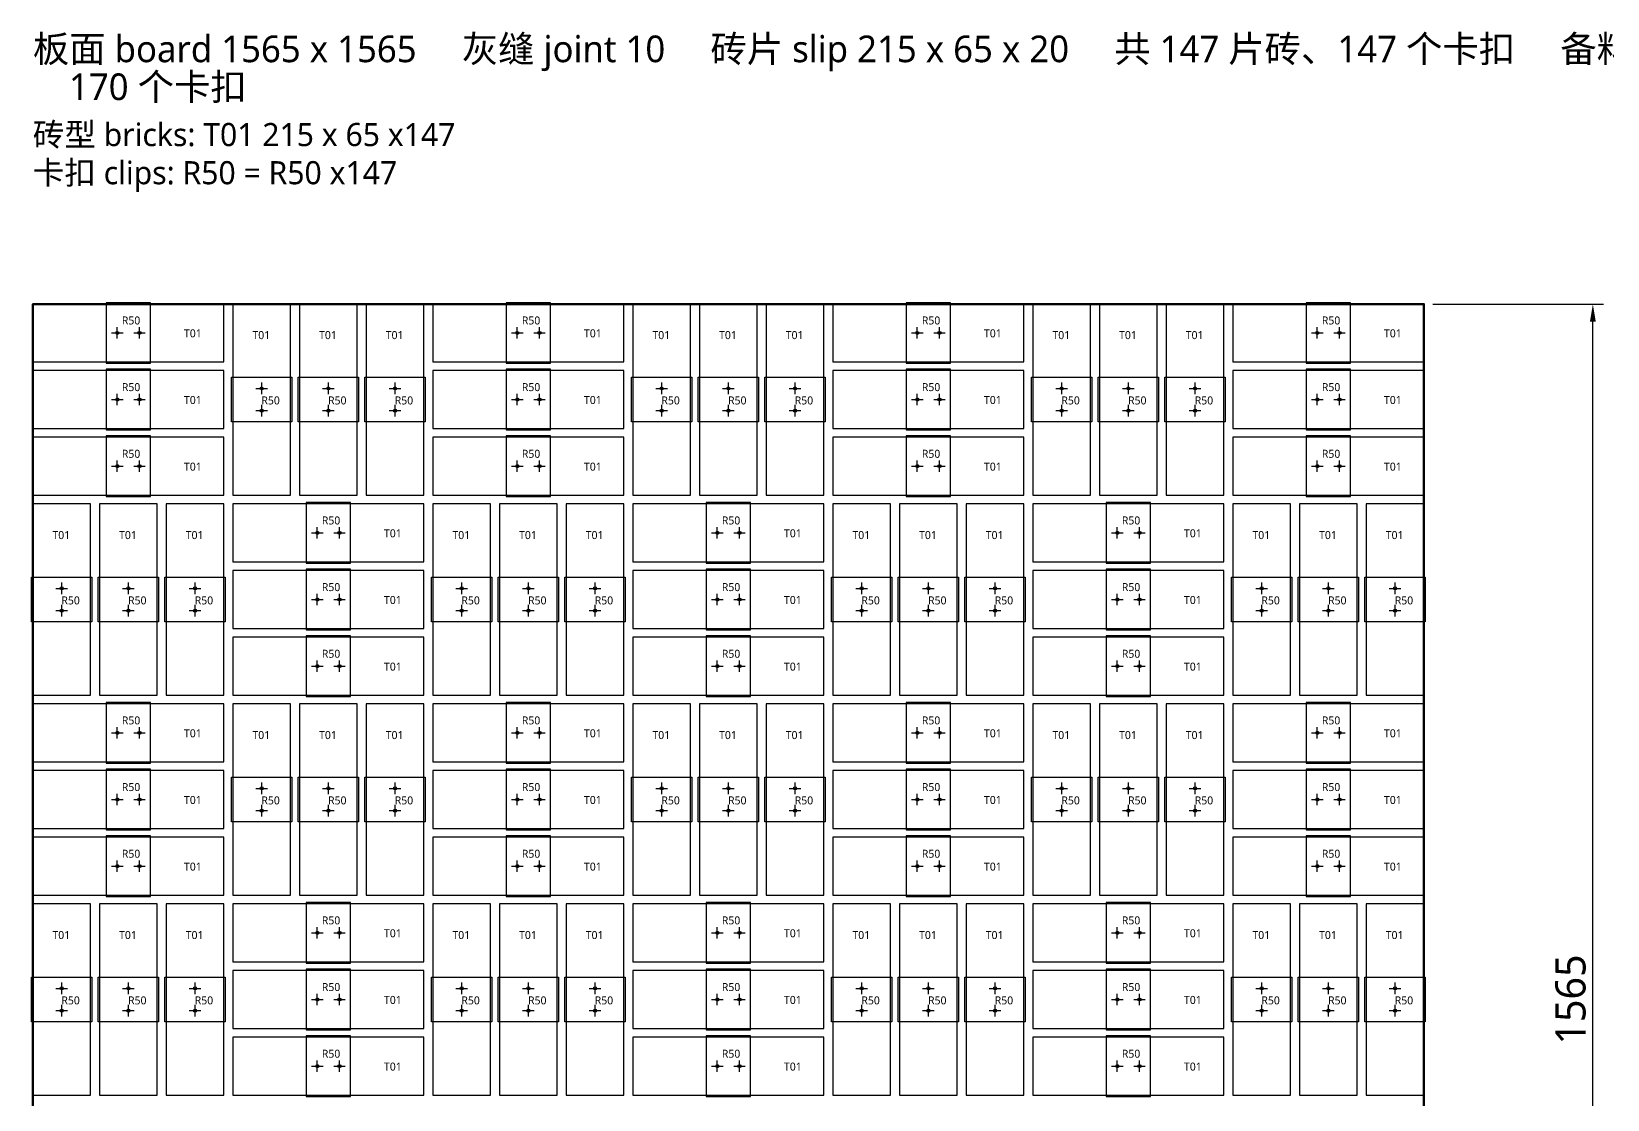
# Model space of a CAD drawing. Header units: millimetres. Extents: x -190 to 7814, y -8952 to 208.
# Drawn here: x 5144 to 6916, y -5620 to -4418 of the extents above; entities that cross this region are included whole.
import ezdxf
from ezdxf.enums import TextEntityAlignment as Align

# ---------------------------------------------------------------- set-up
doc = ezdxf.new("R2010")
doc.units = ezdxf.units.MM
for name, color, linetype in [('BOARD', 7, 'Continuous'), ('DIM', 8, 'Continuous'), ('P6_CLIP', 5, 'Continuous'), ('P6_HOLE', 1, 'Continuous'), ('P6_SLIP', 7, 'Continuous'), ('P6_TXT_B', 7, 'Continuous'), ('P6_TXT_C', 5, 'Continuous'), ('TITLE', 7, 'Continuous')]:
    doc.layers.add(name, color=color, linetype=linetype)
doc.styles.add('CN', font='msyh.ttc')
doc.dimstyles.new('MM', dxfattribs={"dimtxt": 34, "dimasz": 20, "dimexe": 12, "dimexo": 10, "dimgap": 8, "dimtad": 1, "dimdec": 1, "dimdsep": 46, "dimtxsty": 'CN', "dimcen": 2.5, "dimazin": 3, "dimtfac": 1, "dimtmove": 0, "dimatfit": 3})

msp = doc.modelspace()

# ---------------------------------------------------------------- linework, layer by layer
at = {"layer": 'BOARD', "lineweight": 50}
msp.add_lwpolyline([(5145, -6289.5), (6710, -6289.5), (6710, -4724.5), (5145, -4724.5)], close=True, dxfattribs=at)
at = {"layer": 'P6_CLIP'}
for points in [[(5227.5, -4791), (5277.5, -4791), (5277.5, -4723), (5227.5, -4723)], [(5677.5, -4791), (5727.5, -4791), (5727.5, -4723), (5677.5, -4723)], [(6127.5, -4791), (6177.5, -4791), (6177.5, -4723), (6127.5, -4723)], [(6577.5, -4791), (6627.5, -4791), (6627.5, -4723), (6577.5, -4723)], [(5227.5, -4866), (5277.5, -4866), (5277.5, -4798), (5227.5, -4798)], [(5677.5, -4866), (5727.5, -4866), (5727.5, -4798), (5677.5, -4798)], [(6127.5, -4866), (6177.5, -4866), (6177.5, -4798), (6127.5, -4798)], [(6577.5, -4866), (6627.5, -4866), (6627.5, -4798), (6577.5, -4798)], [(5368.5, -4857), (5368.5, -4807), (5436.5, -4807), (5436.5, -4857)], [(5443.5, -4857), (5443.5, -4807), (5511.5, -4807), (5511.5, -4857)], [(5518.5, -4857), (5518.5, -4807), (5586.5, -4807), (5586.5, -4857)], [(5818.5, -4857), (5818.5, -4807), (5886.5, -4807), (5886.5, -4857)], [(5893.5, -4857), (5893.5, -4807), (5961.5, -4807), (5961.5, -4857)], [(5968.5, -4857), (5968.5, -4807), (6036.5, -4807), (6036.5, -4857)], [(6268.5, -4857), (6268.5, -4807), (6336.5, -4807), (6336.5, -4857)], [(6343.5, -4857), (6343.5, -4807), (6411.5, -4807), (6411.5, -4857)], [(6418.5, -4857), (6418.5, -4807), (6486.5, -4807), (6486.5, -4857)], [(5227.5, -4941), (5277.5, -4941), (5277.5, -4873), (5227.5, -4873)], [(5677.5, -4941), (5727.5, -4941), (5727.5, -4873), (5677.5, -4873)], [(6127.5, -4941), (6177.5, -4941), (6177.5, -4873), (6127.5, -4873)], [(6577.5, -4941), (6627.5, -4941), (6627.5, -4873), (6577.5, -4873)], [(5452.5, -5016), (5502.5, -5016), (5502.5, -4948), (5452.5, -4948)], [(5902.5, -5016), (5952.5, -5016), (5952.5, -4948), (5902.5, -4948)], [(6352.5, -5016), (6402.5, -5016), (6402.5, -4948), (6352.5, -4948)], [(5143.5, -5082), (5143.5, -5032), (5211.5, -5032), (5211.5, -5082)], [(5218.5, -5082), (5218.5, -5032), (5286.5, -5032), (5286.5, -5082)], [(5293.5, -5082), (5293.5, -5032), (5361.5, -5032), (5361.5, -5082)], [(5452.5, -5091), (5502.5, -5091), (5502.5, -5023), (5452.5, -5023)], [(5593.5, -5082), (5593.5, -5032), (5661.5, -5032), (5661.5, -5082)], [(5668.5, -5082), (5668.5, -5032), (5736.5, -5032), (5736.5, -5082)], [(5743.5, -5082), (5743.5, -5032), (5811.5, -5032), (5811.5, -5082)], [(5902.5, -5091), (5952.5, -5091), (5952.5, -5023), (5902.5, -5023)], [(6043.5, -5082), (6043.5, -5032), (6111.5, -5032), (6111.5, -5082)], [(6118.5, -5082), (6118.5, -5032), (6186.5, -5032), (6186.5, -5082)], [(6193.5, -5082), (6193.5, -5032), (6261.5, -5032), (6261.5, -5082)], [(6352.5, -5091), (6402.5, -5091), (6402.5, -5023), (6352.5, -5023)], [(6493.5, -5082), (6493.5, -5032), (6561.5, -5032), (6561.5, -5082)], [(6568.5, -5082), (6568.5, -5032), (6636.5, -5032), (6636.5, -5082)], [(6643.5, -5082), (6643.5, -5032), (6711.5, -5032), (6711.5, -5082)], [(5452.5, -5166), (5502.5, -5166), (5502.5, -5098), (5452.5, -5098)], [(5902.5, -5166), (5952.5, -5166), (5952.5, -5098), (5902.5, -5098)], [(6352.5, -5166), (6402.5, -5166), (6402.5, -5098), (6352.5, -5098)], [(5227.5, -5241), (5277.5, -5241), (5277.5, -5173), (5227.5, -5173)], [(5677.5, -5241), (5727.5, -5241), (5727.5, -5173), (5677.5, -5173)], [(6127.5, -5241), (6177.5, -5241), (6177.5, -5173), (6127.5, -5173)], [(6577.5, -5241), (6627.5, -5241), (6627.5, -5173), (6577.5, -5173)], [(5227.5, -5316), (5277.5, -5316), (5277.5, -5248), (5227.5, -5248)], [(5368.5, -5307), (5368.5, -5257), (5436.5, -5257), (5436.5, -5307)], [(5443.5, -5307), (5443.5, -5257), (5511.5, -5257), (5511.5, -5307)], [(5518.5, -5307), (5518.5, -5257), (5586.5, -5257), (5586.5, -5307)], [(5677.5, -5316), (5727.5, -5316), (5727.5, -5248), (5677.5, -5248)], [(5818.5, -5307), (5818.5, -5257), (5886.5, -5257), (5886.5, -5307)], [(5893.5, -5307), (5893.5, -5257), (5961.5, -5257), (5961.5, -5307)], [(5968.5, -5307), (5968.5, -5257), (6036.5, -5257), (6036.5, -5307)], [(6127.5, -5316), (6177.5, -5316), (6177.5, -5248), (6127.5, -5248)], [(6268.5, -5307), (6268.5, -5257), (6336.5, -5257), (6336.5, -5307)], [(6343.5, -5307), (6343.5, -5257), (6411.5, -5257), (6411.5, -5307)], [(6418.5, -5307), (6418.5, -5257), (6486.5, -5257), (6486.5, -5307)], [(6577.5, -5316), (6627.5, -5316), (6627.5, -5248), (6577.5, -5248)], [(5227.5, -5391), (5277.5, -5391), (5277.5, -5323), (5227.5, -5323)], [(5677.5, -5391), (5727.5, -5391), (5727.5, -5323), (5677.5, -5323)], [(6127.5, -5391), (6177.5, -5391), (6177.5, -5323), (6127.5, -5323)], [(6577.5, -5391), (6627.5, -5391), (6627.5, -5323), (6577.5, -5323)], [(5452.5, -5466), (5502.5, -5466), (5502.5, -5398), (5452.5, -5398)], [(5902.5, -5466), (5952.5, -5466), (5952.5, -5398), (5902.5, -5398)], [(6352.5, -5466), (6402.5, -5466), (6402.5, -5398), (6352.5, -5398)], [(5452.5, -5541), (5502.5, -5541), (5502.5, -5473), (5452.5, -5473)], [(5902.5, -5541), (5952.5, -5541), (5952.5, -5473), (5902.5, -5473)], [(6352.5, -5541), (6402.5, -5541), (6402.5, -5473), (6352.5, -5473)], [(5143.5, -5532), (5143.5, -5482), (5211.5, -5482), (5211.5, -5532)], [(5218.5, -5532), (5218.5, -5482), (5286.5, -5482), (5286.5, -5532)], [(5293.5, -5532), (5293.5, -5482), (5361.5, -5482), (5361.5, -5532)], [(5593.5, -5532), (5593.5, -5482), (5661.5, -5482), (5661.5, -5532)], [(5668.5, -5532), (5668.5, -5482), (5736.5, -5482), (5736.5, -5532)], [(5743.5, -5532), (5743.5, -5482), (5811.5, -5482), (5811.5, -5532)], [(6043.5, -5532), (6043.5, -5482), (6111.5, -5482), (6111.5, -5532)], [(6118.5, -5532), (6118.5, -5482), (6186.5, -5482), (6186.5, -5532)], [(6193.5, -5532), (6193.5, -5482), (6261.5, -5482), (6261.5, -5532)], [(6493.5, -5532), (6493.5, -5482), (6561.5, -5482), (6561.5, -5532)], [(6568.5, -5532), (6568.5, -5482), (6636.5, -5482), (6636.5, -5532)], [(6643.5, -5532), (6643.5, -5482), (6711.5, -5482), (6711.5, -5532)], [(5452.5, -5616), (5502.5, -5616), (5502.5, -5548), (5452.5, -5548)], [(5902.5, -5616), (5952.5, -5616), (5952.5, -5548), (5902.5, -5548)], [(6352.5, -5616), (6402.5, -5616), (6402.5, -5548), (6352.5, -5548)]]:
    msp.add_lwpolyline(points, close=True, dxfattribs=at)
at = {"layer": 'P6_HOLE'}
for p, q in [((5240, -4763.5), (5240, -4750.5)), ((5265, -4763.5), (5265, -4750.5)), ((5690, -4763.5), (5690, -4750.5)), ((5715, -4763.5), (5715, -4750.5)), ((6140, -4763.5), (6140, -4750.5)), ((6165, -4763.5), (6165, -4750.5)), ((6590, -4763.5), (6590, -4750.5)), ((6615, -4763.5), (6615, -4750.5)), ((5233.5, -4757), (5246.5, -4757)), ((5258.5, -4757), (5271.5, -4757)), ((5683.5, -4757), (5696.5, -4757)), ((5708.5, -4757), (5721.5, -4757)), ((6133.5, -4757), (6146.5, -4757)), ((6158.5, -4757), (6171.5, -4757)), ((6583.5, -4757), (6596.5, -4757)), ((6608.5, -4757), (6621.5, -4757)), ((5396, -4819.5), (5409, -4819.5)), ((5402.5, -4826), (5402.5, -4813)), ((5471, -4819.5), (5484, -4819.5)), ((5477.5, -4826), (5477.5, -4813)), ((5546, -4819.5), (5559, -4819.5)), ((5552.5, -4826), (5552.5, -4813)), ((5846, -4819.5), (5859, -4819.5)), ((5852.5, -4826), (5852.5, -4813)), ((5921, -4819.5), (5934, -4819.5)), ((5927.5, -4826), (5927.5, -4813)), ((5996, -4819.5), (6009, -4819.5)), ((6002.5, -4826), (6002.5, -4813)), ((6296, -4819.5), (6309, -4819.5)), ((6302.5, -4826), (6302.5, -4813)), ((6371, -4819.5), (6384, -4819.5)), ((6377.5, -4826), (6377.5, -4813)), ((6446, -4819.5), (6459, -4819.5)), ((6452.5, -4826), (6452.5, -4813)), ((5233.5, -4832), (5246.5, -4832)), ((5240, -4838.5), (5240, -4825.5)), ((5258.5, -4832), (5271.5, -4832)), ((5265, -4838.5), (5265, -4825.5)), ((5402.5, -4851), (5402.5, -4838)), ((5477.5, -4851), (5477.5, -4838)), ((5552.5, -4851), (5552.5, -4838)), ((5683.5, -4832), (5696.5, -4832)), ((5690, -4838.5), (5690, -4825.5)), ((5708.5, -4832), (5721.5, -4832)), ((5715, -4838.5), (5715, -4825.5)), ((5852.5, -4851), (5852.5, -4838)), ((5927.5, -4851), (5927.5, -4838)), ((6002.5, -4851), (6002.5, -4838)), ((6133.5, -4832), (6146.5, -4832)), ((6140, -4838.5), (6140, -4825.5)), ((6158.5, -4832), (6171.5, -4832)), ((6165, -4838.5), (6165, -4825.5)), ((6302.5, -4851), (6302.5, -4838)), ((6377.5, -4851), (6377.5, -4838)), ((6452.5, -4851), (6452.5, -4838)), ((6583.5, -4832), (6596.5, -4832)), ((6590, -4838.5), (6590, -4825.5)), ((6608.5, -4832), (6621.5, -4832)), ((6615, -4838.5), (6615, -4825.5)), ((5396, -4844.5), (5409, -4844.5)), ((5471, -4844.5), (5484, -4844.5)), ((5546, -4844.5), (5559, -4844.5)), ((5846, -4844.5), (5859, -4844.5)), ((5921, -4844.5), (5934, -4844.5)), ((5996, -4844.5), (6009, -4844.5)), ((6296, -4844.5), (6309, -4844.5)), ((6371, -4844.5), (6384, -4844.5)), ((6446, -4844.5), (6459, -4844.5)), ((5233.5, -4907), (5246.5, -4907)), ((5240, -4913.5), (5240, -4900.5)), ((5258.5, -4907), (5271.5, -4907)), ((5265, -4913.5), (5265, -4900.5)), ((5683.5, -4907), (5696.5, -4907)), ((5690, -4913.5), (5690, -4900.5)), ((5708.5, -4907), (5721.5, -4907)), ((5715, -4913.5), (5715, -4900.5)), ((6133.5, -4907), (6146.5, -4907)), ((6140, -4913.5), (6140, -4900.5)), ((6158.5, -4907), (6171.5, -4907)), ((6165, -4913.5), (6165, -4900.5)), ((6583.5, -4907), (6596.5, -4907)), ((6590, -4913.5), (6590, -4900.5)), ((6608.5, -4907), (6621.5, -4907)), ((6615, -4913.5), (6615, -4900.5)), ((5465, -4988.5), (5465, -4975.5)), ((5490, -4988.5), (5490, -4975.5)), ((5915, -4988.5), (5915, -4975.5)), ((5940, -4988.5), (5940, -4975.5)), ((6365, -4988.5), (6365, -4975.5)), ((6390, -4988.5), (6390, -4975.5)), ((5458.5, -4982), (5471.5, -4982)), ((5483.5, -4982), (5496.5, -4982)), ((5908.5, -4982), (5921.5, -4982)), ((5933.5, -4982), (5946.5, -4982)), ((6358.5, -4982), (6371.5, -4982)), ((6383.5, -4982), (6396.5, -4982)), ((5171, -5044.5), (5184, -5044.5)), ((5177.5, -5051), (5177.5, -5038)), ((5246, -5044.5), (5259, -5044.5)), ((5252.5, -5051), (5252.5, -5038)), ((5321, -5044.5), (5334, -5044.5)), ((5327.5, -5051), (5327.5, -5038)), ((5465, -5063.5), (5465, -5050.5)), ((5490, -5063.5), (5490, -5050.5)), ((5621, -5044.5), (5634, -5044.5)), ((5627.5, -5051), (5627.5, -5038)), ((5696, -5044.5), (5709, -5044.5)), ((5702.5, -5051), (5702.5, -5038)), ((5771, -5044.5), (5784, -5044.5)), ((5777.5, -5051), (5777.5, -5038)), ((5915, -5063.5), (5915, -5050.5)), ((5940, -5063.5), (5940, -5050.5)), ((6071, -5044.5), (6084, -5044.5)), ((6077.5, -5051), (6077.5, -5038)), ((6146, -5044.5), (6159, -5044.5)), ((6152.5, -5051), (6152.5, -5038)), ((6221, -5044.5), (6234, -5044.5)), ((6227.5, -5051), (6227.5, -5038)), ((6365, -5063.5), (6365, -5050.5)), ((6390, -5063.5), (6390, -5050.5)), ((6521, -5044.5), (6534, -5044.5)), ((6527.5, -5051), (6527.5, -5038)), ((6596, -5044.5), (6609, -5044.5)), ((6602.5, -5051), (6602.5, -5038)), ((6671, -5044.5), (6684, -5044.5)), ((6677.5, -5051), (6677.5, -5038)), ((5171, -5069.5), (5184, -5069.5)), ((5177.5, -5076), (5177.5, -5063)), ((5246, -5069.5), (5259, -5069.5)), ((5252.5, -5076), (5252.5, -5063)), ((5321, -5069.5), (5334, -5069.5)), ((5327.5, -5076), (5327.5, -5063)), ((5458.5, -5057), (5471.5, -5057)), ((5483.5, -5057), (5496.5, -5057)), ((5621, -5069.5), (5634, -5069.5)), ((5627.5, -5076), (5627.5, -5063)), ((5696, -5069.5), (5709, -5069.5)), ((5702.5, -5076), (5702.5, -5063)), ((5771, -5069.5), (5784, -5069.5)), ((5777.5, -5076), (5777.5, -5063)), ((5908.5, -5057), (5921.5, -5057)), ((5933.5, -5057), (5946.5, -5057)), ((6071, -5069.5), (6084, -5069.5)), ((6077.5, -5076), (6077.5, -5063)), ((6146, -5069.5), (6159, -5069.5)), ((6152.5, -5076), (6152.5, -5063)), ((6221, -5069.5), (6234, -5069.5)), ((6227.5, -5076), (6227.5, -5063)), ((6358.5, -5057), (6371.5, -5057)), ((6383.5, -5057), (6396.5, -5057)), ((6521, -5069.5), (6534, -5069.5)), ((6527.5, -5076), (6527.5, -5063)), ((6596, -5069.5), (6609, -5069.5)), ((6602.5, -5076), (6602.5, -5063)), ((6671, -5069.5), (6684, -5069.5)), ((6677.5, -5076), (6677.5, -5063)), ((5458.5, -5132), (5471.5, -5132)), ((5465, -5138.5), (5465, -5125.5)), ((5483.5, -5132), (5496.5, -5132)), ((5490, -5138.5), (5490, -5125.5)), ((5908.5, -5132), (5921.5, -5132)), ((5915, -5138.5), (5915, -5125.5)), ((5933.5, -5132), (5946.5, -5132)), ((5940, -5138.5), (5940, -5125.5)), ((6358.5, -5132), (6371.5, -5132)), ((6365, -5138.5), (6365, -5125.5)), ((6383.5, -5132), (6396.5, -5132)), ((6390, -5138.5), (6390, -5125.5)), ((5233.5, -5207), (5246.5, -5207)), ((5240, -5213.5), (5240, -5200.5)), ((5258.5, -5207), (5271.5, -5207)), ((5265, -5213.5), (5265, -5200.5)), ((5683.5, -5207), (5696.5, -5207)), ((5690, -5213.5), (5690, -5200.5)), ((5708.5, -5207), (5721.5, -5207)), ((5715, -5213.5), (5715, -5200.5)), ((6133.5, -5207), (6146.5, -5207)), ((6140, -5213.5), (6140, -5200.5)), ((6158.5, -5207), (6171.5, -5207)), ((6165, -5213.5), (6165, -5200.5)), ((6583.5, -5207), (6596.5, -5207)), ((6590, -5213.5), (6590, -5200.5)), ((6608.5, -5207), (6621.5, -5207)), ((6615, -5213.5), (6615, -5200.5)), ((5402.5, -5276), (5402.5, -5263)), ((5477.5, -5276), (5477.5, -5263)), ((5552.5, -5276), (5552.5, -5263)), ((5852.5, -5276), (5852.5, -5263)), ((5927.5, -5276), (5927.5, -5263)), ((6002.5, -5276), (6002.5, -5263)), ((6302.5, -5276), (6302.5, -5263)), ((6377.5, -5276), (6377.5, -5263)), ((6452.5, -5276), (6452.5, -5263)), ((5233.5, -5282), (5246.5, -5282)), ((5240, -5288.5), (5240, -5275.5)), ((5258.5, -5282), (5271.5, -5282)), ((5265, -5288.5), (5265, -5275.5)), ((5396, -5269.5), (5409, -5269.5)), ((5471, -5269.5), (5484, -5269.5)), ((5546, -5269.5), (5559, -5269.5)), ((5683.5, -5282), (5696.5, -5282)), ((5690, -5288.5), (5690, -5275.5)), ((5708.5, -5282), (5721.5, -5282)), ((5715, -5288.5), (5715, -5275.5)), ((5846, -5269.5), (5859, -5269.5)), ((5921, -5269.5), (5934, -5269.5)), ((5996, -5269.5), (6009, -5269.5)), ((6133.5, -5282), (6146.5, -5282)), ((6140, -5288.5), (6140, -5275.5)), ((6158.5, -5282), (6171.5, -5282)), ((6165, -5288.5), (6165, -5275.5)), ((6296, -5269.5), (6309, -5269.5)), ((6371, -5269.5), (6384, -5269.5)), ((6446, -5269.5), (6459, -5269.5)), ((6583.5, -5282), (6596.5, -5282)), ((6590, -5288.5), (6590, -5275.5)), ((6608.5, -5282), (6621.5, -5282)), ((6615, -5288.5), (6615, -5275.5)), ((5396, -5294.5), (5409, -5294.5)), ((5402.5, -5301), (5402.5, -5288)), ((5471, -5294.5), (5484, -5294.5)), ((5477.5, -5301), (5477.5, -5288)), ((5546, -5294.5), (5559, -5294.5)), ((5552.5, -5301), (5552.5, -5288)), ((5846, -5294.5), (5859, -5294.5)), ((5852.5, -5301), (5852.5, -5288)), ((5921, -5294.5), (5934, -5294.5)), ((5927.5, -5301), (5927.5, -5288)), ((5996, -5294.5), (6009, -5294.5)), ((6002.5, -5301), (6002.5, -5288)), ((6296, -5294.5), (6309, -5294.5)), ((6302.5, -5301), (6302.5, -5288)), ((6371, -5294.5), (6384, -5294.5)), ((6377.5, -5301), (6377.5, -5288)), ((6446, -5294.5), (6459, -5294.5)), ((6452.5, -5301), (6452.5, -5288)), ((5240, -5363.5), (5240, -5350.5)), ((5265, -5363.5), (5265, -5350.5)), ((5690, -5363.5), (5690, -5350.5)), ((5715, -5363.5), (5715, -5350.5)), ((6140, -5363.5), (6140, -5350.5)), ((6165, -5363.5), (6165, -5350.5)), ((6590, -5363.5), (6590, -5350.5)), ((6615, -5363.5), (6615, -5350.5)), ((5233.5, -5357), (5246.5, -5357)), ((5258.5, -5357), (5271.5, -5357)), ((5683.5, -5357), (5696.5, -5357)), ((5708.5, -5357), (5721.5, -5357)), ((6133.5, -5357), (6146.5, -5357)), ((6158.5, -5357), (6171.5, -5357)), ((6583.5, -5357), (6596.5, -5357)), ((6608.5, -5357), (6621.5, -5357)), ((5458.5, -5432), (5471.5, -5432)), ((5465, -5438.5), (5465, -5425.5)), ((5483.5, -5432), (5496.5, -5432)), ((5490, -5438.5), (5490, -5425.5)), ((5908.5, -5432), (5921.5, -5432)), ((5915, -5438.5), (5915, -5425.5)), ((5933.5, -5432), (5946.5, -5432)), ((5940, -5438.5), (5940, -5425.5)), ((6358.5, -5432), (6371.5, -5432)), ((6365, -5438.5), (6365, -5425.5)), ((6383.5, -5432), (6396.5, -5432)), ((6390, -5438.5), (6390, -5425.5)), ((5171, -5494.5), (5184, -5494.5)), ((5177.5, -5501), (5177.5, -5488)), ((5246, -5494.5), (5259, -5494.5)), ((5252.5, -5501), (5252.5, -5488)), ((5321, -5494.5), (5334, -5494.5)), ((5327.5, -5501), (5327.5, -5488)), ((5621, -5494.5), (5634, -5494.5)), ((5627.5, -5501), (5627.5, -5488)), ((5696, -5494.5), (5709, -5494.5)), ((5702.5, -5501), (5702.5, -5488)), ((5771, -5494.5), (5784, -5494.5)), ((5777.5, -5501), (5777.5, -5488)), ((6071, -5494.5), (6084, -5494.5)), ((6077.5, -5501), (6077.5, -5488)), ((6146, -5494.5), (6159, -5494.5)), ((6152.5, -5501), (6152.5, -5488)), ((6221, -5494.5), (6234, -5494.5)), ((6227.5, -5501), (6227.5, -5488)), ((6521, -5494.5), (6534, -5494.5)), ((6527.5, -5501), (6527.5, -5488)), ((6596, -5494.5), (6609, -5494.5)), ((6602.5, -5501), (6602.5, -5488)), ((6671, -5494.5), (6684, -5494.5)), ((6677.5, -5501), (6677.5, -5488)), ((5177.5, -5526), (5177.5, -5513)), ((5252.5, -5526), (5252.5, -5513)), ((5327.5, -5526), (5327.5, -5513)), ((5458.5, -5507), (5471.5, -5507)), ((5465, -5513.5), (5465, -5500.5)), ((5483.5, -5507), (5496.5, -5507)), ((5490, -5513.5), (5490, -5500.5)), ((5627.5, -5526), (5627.5, -5513)), ((5702.5, -5526), (5702.5, -5513)), ((5777.5, -5526), (5777.5, -5513)), ((5908.5, -5507), (5921.5, -5507)), ((5915, -5513.5), (5915, -5500.5)), ((5933.5, -5507), (5946.5, -5507)), ((5940, -5513.5), (5940, -5500.5)), ((6077.5, -5526), (6077.5, -5513)), ((6152.5, -5526), (6152.5, -5513)), ((6227.5, -5526), (6227.5, -5513)), ((6358.5, -5507), (6371.5, -5507)), ((6365, -5513.5), (6365, -5500.5)), ((6383.5, -5507), (6396.5, -5507)), ((6390, -5513.5), (6390, -5500.5)), ((6527.5, -5526), (6527.5, -5513)), ((6602.5, -5526), (6602.5, -5513)), ((6677.5, -5526), (6677.5, -5513)), ((5171, -5519.5), (5184, -5519.5)), ((5246, -5519.5), (5259, -5519.5)), ((5321, -5519.5), (5334, -5519.5)), ((5621, -5519.5), (5634, -5519.5)), ((5696, -5519.5), (5709, -5519.5)), ((5771, -5519.5), (5784, -5519.5)), ((6071, -5519.5), (6084, -5519.5)), ((6146, -5519.5), (6159, -5519.5)), ((6221, -5519.5), (6234, -5519.5)), ((6521, -5519.5), (6534, -5519.5)), ((6596, -5519.5), (6609, -5519.5)), ((6671, -5519.5), (6684, -5519.5)), ((5458.5, -5582), (5471.5, -5582)), ((5465, -5588.5), (5465, -5575.5)), ((5483.5, -5582), (5496.5, -5582)), ((5490, -5588.5), (5490, -5575.5)), ((5908.5, -5582), (5921.5, -5582)), ((5915, -5588.5), (5915, -5575.5)), ((5933.5, -5582), (5946.5, -5582)), ((5940, -5588.5), (5940, -5575.5)), ((6358.5, -5582), (6371.5, -5582)), ((6365, -5588.5), (6365, -5575.5)), ((6383.5, -5582), (6396.5, -5582)), ((6390, -5588.5), (6390, -5575.5))]:
    msp.add_line(p, q, dxfattribs=at)
for centre in [(5240, -4757), (5265, -4757), (5690, -4757), (5715, -4757), (6140, -4757), (6165, -4757), (6590, -4757), (6615, -4757), (5402.5, -4819.5), (5477.5, -4819.5), (5552.5, -4819.5), (5852.5, -4819.5), (5927.5, -4819.5), (6002.5, -4819.5), (6302.5, -4819.5), (6377.5, -4819.5), (6452.5, -4819.5), (5240, -4832), (5265, -4832), (5690, -4832), (5715, -4832), (6140, -4832), (6165, -4832), (6590, -4832), (6615, -4832), (5402.5, -4844.5), (5477.5, -4844.5), (5552.5, -4844.5), (5852.5, -4844.5), (5927.5, -4844.5), (6002.5, -4844.5), (6302.5, -4844.5), (6377.5, -4844.5), (6452.5, -4844.5), (5240, -4907), (5265, -4907), (5690, -4907), (5715, -4907), (6140, -4907), (6165, -4907), (6590, -4907), (6615, -4907), (5465, -4982), (5490, -4982), (5915, -4982), (5940, -4982), (6365, -4982), (6390, -4982), (5177.5, -5044.5), (5252.5, -5044.5), (5327.5, -5044.5), (5627.5, -5044.5), (5702.5, -5044.5), (5777.5, -5044.5), (6077.5, -5044.5), (6152.5, -5044.5), (6227.5, -5044.5), (6527.5, -5044.5), (6602.5, -5044.5), (6677.5, -5044.5), (5177.5, -5069.5), (5252.5, -5069.5), (5327.5, -5069.5), (5465, -5057), (5490, -5057), (5627.5, -5069.5), (5702.5, -5069.5), (5777.5, -5069.5), (5915, -5057), (5940, -5057), (6077.5, -5069.5), (6152.5, -5069.5), (6227.5, -5069.5), (6365, -5057), (6390, -5057), (6527.5, -5069.5), (6602.5, -5069.5), (6677.5, -5069.5), (5465, -5132), (5490, -5132), (5915, -5132), (5940, -5132), (6365, -5132), (6390, -5132), (5240, -5207), (5265, -5207), (5690, -5207), (5715, -5207), (6140, -5207), (6165, -5207), (6590, -5207), (6615, -5207), (5240, -5282), (5265, -5282), (5402.5, -5269.5), (5477.5, -5269.5), (5552.5, -5269.5), (5690, -5282), (5715, -5282), (5852.5, -5269.5), (5927.5, -5269.5), (6002.5, -5269.5), (6140, -5282), (6165, -5282), (6302.5, -5269.5), (6377.5, -5269.5), (6452.5, -5269.5), (6590, -5282), (6615, -5282), (5402.5, -5294.5), (5477.5, -5294.5), (5552.5, -5294.5), (5852.5, -5294.5), (5927.5, -5294.5), (6002.5, -5294.5), (6302.5, -5294.5), (6377.5, -5294.5), (6452.5, -5294.5), (5240, -5357), (5265, -5357), (5690, -5357), (5715, -5357), (6140, -5357), (6165, -5357), (6590, -5357), (6615, -5357), (5465, -5432), (5490, -5432), (5915, -5432), (5940, -5432), (6365, -5432), (6390, -5432), (5177.5, -5494.5), (5252.5, -5494.5), (5327.5, -5494.5), (5627.5, -5494.5), (5702.5, -5494.5), (5777.5, -5494.5), (6077.5, -5494.5), (6152.5, -5494.5), (6227.5, -5494.5), (6527.5, -5494.5), (6602.5, -5494.5), (6677.5, -5494.5), (5465, -5507), (5490, -5507), (5915, -5507), (5940, -5507), (6365, -5507), (6390, -5507), (5177.5, -5519.5), (5252.5, -5519.5), (5327.5, -5519.5), (5627.5, -5519.5), (5702.5, -5519.5), (5777.5, -5519.5), (6077.5, -5519.5), (6152.5, -5519.5), (6227.5, -5519.5), (6527.5, -5519.5), (6602.5, -5519.5), (6677.5, -5519.5), (5465, -5582), (5490, -5582), (5915, -5582), (5940, -5582), (6365, -5582), (6390, -5582)]:
    msp.add_circle(centre, 1.75, dxfattribs=at)
at = {"layer": 'P6_SLIP'}
for points in [[(5145, -4789.5), (5360, -4789.5), (5360, -4724.5), (5145, -4724.5)], [(5370, -4939.5), (5435, -4939.5), (5435, -4724.5), (5370, -4724.5)], [(5445, -4939.5), (5510, -4939.5), (5510, -4724.5), (5445, -4724.5)], [(5520, -4939.5), (5585, -4939.5), (5585, -4724.5), (5520, -4724.5)], [(5595, -4789.5), (5810, -4789.5), (5810, -4724.5), (5595, -4724.5)], [(5820, -4939.5), (5885, -4939.5), (5885, -4724.5), (5820, -4724.5)], [(5895, -4939.5), (5960, -4939.5), (5960, -4724.5), (5895, -4724.5)], [(5970, -4939.5), (6035, -4939.5), (6035, -4724.5), (5970, -4724.5)], [(6045, -4789.5), (6260, -4789.5), (6260, -4724.5), (6045, -4724.5)], [(6270, -4939.5), (6335, -4939.5), (6335, -4724.5), (6270, -4724.5)], [(6345, -4939.5), (6410, -4939.5), (6410, -4724.5), (6345, -4724.5)], [(6420, -4939.5), (6485, -4939.5), (6485, -4724.5), (6420, -4724.5)], [(6495, -4789.5), (6710, -4789.5), (6710, -4724.5), (6495, -4724.5)], [(5145, -4864.5), (5360, -4864.5), (5360, -4799.5), (5145, -4799.5)], [(5595, -4864.5), (5810, -4864.5), (5810, -4799.5), (5595, -4799.5)], [(6045, -4864.5), (6260, -4864.5), (6260, -4799.5), (6045, -4799.5)], [(6495, -4864.5), (6710, -4864.5), (6710, -4799.5), (6495, -4799.5)], [(5145, -4939.5), (5360, -4939.5), (5360, -4874.5), (5145, -4874.5)], [(5595, -4939.5), (5810, -4939.5), (5810, -4874.5), (5595, -4874.5)], [(6045, -4939.5), (6260, -4939.5), (6260, -4874.5), (6045, -4874.5)], [(6495, -4939.5), (6710, -4939.5), (6710, -4874.5), (6495, -4874.5)], [(5145, -5164.5), (5210, -5164.5), (5210, -4949.5), (5145, -4949.5)], [(5220, -5164.5), (5285, -5164.5), (5285, -4949.5), (5220, -4949.5)], [(5295, -5164.5), (5360, -5164.5), (5360, -4949.5), (5295, -4949.5)], [(5370, -5014.5), (5585, -5014.5), (5585, -4949.5), (5370, -4949.5)], [(5595, -5164.5), (5660, -5164.5), (5660, -4949.5), (5595, -4949.5)], [(5670, -5164.5), (5735, -5164.5), (5735, -4949.5), (5670, -4949.5)], [(5745, -5164.5), (5810, -5164.5), (5810, -4949.5), (5745, -4949.5)], [(5820, -5014.5), (6035, -5014.5), (6035, -4949.5), (5820, -4949.5)], [(6045, -5164.5), (6110, -5164.5), (6110, -4949.5), (6045, -4949.5)], [(6120, -5164.5), (6185, -5164.5), (6185, -4949.5), (6120, -4949.5)], [(6195, -5164.5), (6260, -5164.5), (6260, -4949.5), (6195, -4949.5)], [(6270, -5014.5), (6485, -5014.5), (6485, -4949.5), (6270, -4949.5)], [(6495, -5164.5), (6560, -5164.5), (6560, -4949.5), (6495, -4949.5)], [(6570, -5164.5), (6635, -5164.5), (6635, -4949.5), (6570, -4949.5)], [(6645, -5164.5), (6710, -5164.5), (6710, -4949.5), (6645, -4949.5)], [(5370, -5089.5), (5585, -5089.5), (5585, -5024.5), (5370, -5024.5)], [(5820, -5089.5), (6035, -5089.5), (6035, -5024.5), (5820, -5024.5)], [(6270, -5089.5), (6485, -5089.5), (6485, -5024.5), (6270, -5024.5)], [(5370, -5164.5), (5585, -5164.5), (5585, -5099.5), (5370, -5099.5)], [(5820, -5164.5), (6035, -5164.5), (6035, -5099.5), (5820, -5099.5)], [(6270, -5164.5), (6485, -5164.5), (6485, -5099.5), (6270, -5099.5)], [(5145, -5239.5), (5360, -5239.5), (5360, -5174.5), (5145, -5174.5)], [(5370, -5389.5), (5435, -5389.5), (5435, -5174.5), (5370, -5174.5)], [(5445, -5389.5), (5510, -5389.5), (5510, -5174.5), (5445, -5174.5)], [(5520, -5389.5), (5585, -5389.5), (5585, -5174.5), (5520, -5174.5)], [(5595, -5239.5), (5810, -5239.5), (5810, -5174.5), (5595, -5174.5)], [(5820, -5389.5), (5885, -5389.5), (5885, -5174.5), (5820, -5174.5)], [(5895, -5389.5), (5960, -5389.5), (5960, -5174.5), (5895, -5174.5)], [(5970, -5389.5), (6035, -5389.5), (6035, -5174.5), (5970, -5174.5)], [(6045, -5239.5), (6260, -5239.5), (6260, -5174.5), (6045, -5174.5)], [(6270, -5389.5), (6335, -5389.5), (6335, -5174.5), (6270, -5174.5)], [(6345, -5389.5), (6410, -5389.5), (6410, -5174.5), (6345, -5174.5)], [(6420, -5389.5), (6485, -5389.5), (6485, -5174.5), (6420, -5174.5)], [(6495, -5239.5), (6710, -5239.5), (6710, -5174.5), (6495, -5174.5)], [(5145, -5314.5), (5360, -5314.5), (5360, -5249.5), (5145, -5249.5)], [(5595, -5314.5), (5810, -5314.5), (5810, -5249.5), (5595, -5249.5)], [(6045, -5314.5), (6260, -5314.5), (6260, -5249.5), (6045, -5249.5)], [(6495, -5314.5), (6710, -5314.5), (6710, -5249.5), (6495, -5249.5)], [(5145, -5389.5), (5360, -5389.5), (5360, -5324.5), (5145, -5324.5)], [(5595, -5389.5), (5810, -5389.5), (5810, -5324.5), (5595, -5324.5)], [(6045, -5389.5), (6260, -5389.5), (6260, -5324.5), (6045, -5324.5)], [(6495, -5389.5), (6710, -5389.5), (6710, -5324.5), (6495, -5324.5)], [(5145, -5614.5), (5210, -5614.5), (5210, -5399.5), (5145, -5399.5)], [(5220, -5614.5), (5285, -5614.5), (5285, -5399.5), (5220, -5399.5)], [(5295, -5614.5), (5360, -5614.5), (5360, -5399.5), (5295, -5399.5)], [(5370, -5464.5), (5585, -5464.5), (5585, -5399.5), (5370, -5399.5)], [(5595, -5614.5), (5660, -5614.5), (5660, -5399.5), (5595, -5399.5)], [(5670, -5614.5), (5735, -5614.5), (5735, -5399.5), (5670, -5399.5)], [(5745, -5614.5), (5810, -5614.5), (5810, -5399.5), (5745, -5399.5)], [(5820, -5464.5), (6035, -5464.5), (6035, -5399.5), (5820, -5399.5)], [(6045, -5614.5), (6110, -5614.5), (6110, -5399.5), (6045, -5399.5)], [(6120, -5614.5), (6185, -5614.5), (6185, -5399.5), (6120, -5399.5)], [(6195, -5614.5), (6260, -5614.5), (6260, -5399.5), (6195, -5399.5)], [(6270, -5464.5), (6485, -5464.5), (6485, -5399.5), (6270, -5399.5)], [(6495, -5614.5), (6560, -5614.5), (6560, -5399.5), (6495, -5399.5)], [(6570, -5614.5), (6635, -5614.5), (6635, -5399.5), (6570, -5399.5)], [(6645, -5614.5), (6710, -5614.5), (6710, -5399.5), (6645, -5399.5)], [(5370, -5539.5), (5585, -5539.5), (5585, -5474.5), (5370, -5474.5)], [(5820, -5539.5), (6035, -5539.5), (6035, -5474.5), (5820, -5474.5)], [(6270, -5539.5), (6485, -5539.5), (6485, -5474.5), (6270, -5474.5)], [(5370, -5614.5), (5585, -5614.5), (5585, -5549.5), (5370, -5549.5)], [(5820, -5614.5), (6035, -5614.5), (6035, -5549.5), (5820, -5549.5)], [(6270, -5614.5), (6485, -5614.5), (6485, -5549.5), (6270, -5549.5)]]:
    msp.add_lwpolyline(points, close=True, dxfattribs=at)

# ---------------------------------------------------------------- texts
at = {"layer": 'P6_TXT_B', "style": 'CN'}
for p in [(5325, -4757.5), (5402, -4759.5), (5477, -4759.5), (5552, -4759.5), (5775, -4757.5), (5852, -4759.5), (5927, -4759.5), (6002, -4759.5), (6225, -4757.5), (6302, -4759.5), (6377, -4759.5), (6452, -4759.5), (6675, -4757.5), (5325, -4832.5), (5775, -4832.5), (6225, -4832.5), (6675, -4832.5), (5325, -4907.5), (5775, -4907.5), (6225, -4907.5), (6675, -4907.5), (5177, -4984.5), (5252, -4984.5), (5327, -4984.5), (5550, -4982.5), (5627, -4984.5), (5702, -4984.5), (5777, -4984.5), (6000, -4982.5), (6077, -4984.5), (6152, -4984.5), (6227, -4984.5), (6450, -4982.5), (6527, -4984.5), (6602, -4984.5), (6677, -4984.5), (5550, -5057.5), (6000, -5057.5), (6450, -5057.5), (5550, -5132.5), (6000, -5132.5), (6450, -5132.5), (5325, -5207.5), (5402, -5209.5), (5477, -5209.5), (5552, -5209.5), (5775, -5207.5), (5852, -5209.5), (5927, -5209.5), (6002, -5209.5), (6225, -5207.5), (6302, -5209.5), (6377, -5209.5), (6452, -5209.5), (6675, -5207.5), (5325, -5282.5), (5775, -5282.5), (6225, -5282.5), (6675, -5282.5), (5325, -5357.5), (5775, -5357.5), (6225, -5357.5), (6675, -5357.5), (5177, -5434.5), (5252, -5434.5), (5327, -5434.5), (5550, -5432.5), (5627, -5434.5), (5702, -5434.5), (5777, -5434.5), (6000, -5432.5), (6077, -5434.5), (6152, -5434.5), (6227, -5434.5), (6450, -5432.5), (6527, -5434.5), (6602, -5434.5), (6677, -5434.5), (5550, -5507.5), (6000, -5507.5), (6450, -5507.5), (5550, -5582.5), (6000, -5582.5), (6450, -5582.5)]:
    msp.add_text('T01', height=9, dxfattribs=at).set_placement(p, align=Align.MIDDLE_CENTER)
at = {"layer": 'P6_TXT_C', "style": 'CN'}
for p in [(5255.5, -4743), (5705.5, -4743), (6155.5, -4743), (6605.5, -4743), (5255.5, -4818), (5705.5, -4818), (6155.5, -4818), (6605.5, -4818), (5412.5, -4833), (5487.5, -4833), (5562.5, -4833), (5862.5, -4833), (5937.5, -4833), (6012.5, -4833), (6312.5, -4833), (6387.5, -4833), (6462.5, -4833), (5255.5, -4893), (5705.5, -4893), (6155.5, -4893), (6605.5, -4893), (5480.5, -4968), (5930.5, -4968), (6380.5, -4968), (5480.5, -5043), (5930.5, -5043), (6380.5, -5043), (5187.5, -5058), (5262.5, -5058), (5337.5, -5058), (5637.5, -5058), (5712.5, -5058), (5787.5, -5058), (6087.5, -5058), (6162.5, -5058), (6237.5, -5058), (6537.5, -5058), (6612.5, -5058), (6687.5, -5058), (5480.5, -5118), (5930.5, -5118), (6380.5, -5118), (5255.5, -5193), (5705.5, -5193), (6155.5, -5193), (6605.5, -5193), (5255.5, -5268), (5705.5, -5268), (6155.5, -5268), (6605.5, -5268), (5412.5, -5283), (5487.5, -5283), (5562.5, -5283), (5862.5, -5283), (5937.5, -5283), (6012.5, -5283), (6312.5, -5283), (6387.5, -5283), (6462.5, -5283), (5255.5, -5343), (5705.5, -5343), (6155.5, -5343), (6605.5, -5343), (5480.5, -5418), (5930.5, -5418), (6380.5, -5418), (5480.5, -5493), (5930.5, -5493), (6380.5, -5493), (5187.5, -5508), (5262.5, -5508), (5337.5, -5508), (5637.5, -5508), (5712.5, -5508), (5787.5, -5508), (6087.5, -5508), (6162.5, -5508), (6237.5, -5508), (6537.5, -5508), (6612.5, -5508), (6687.5, -5508), (5480.5, -5568), (5930.5, -5568), (6380.5, -5568)]:
    msp.add_text('R50', height=9, dxfattribs=at).set_placement(p, align=Align.MIDDLE_CENTER)
at = {"layer": 'TITLE', "style": 'CN'}
for s, height, p in [('板面 board 1565 x 1565     灰缝 joint 10     砖片 slip 215 x 65 x 20     共 147 片砖、147 个卡扣     备料 order +15%: 170 片砖、', 30, (5145, -4461.46)), ('    170 个卡扣', 30, (5145, -4504.06)), ('砖型 bricks: T01 215 x 65 x147', 26, (5145, -4554.66)), ('卡扣 clips: R50 = R50 x147', 26, (5145, -4597.58))]:
    msp.add_text(s, height=height, dxfattribs=at).set_placement(p, align=Align.BOTTOM_LEFT)

# ---------------------------------------------------------------- dimensions: what is measured, and where the dimension line sits
at = {"layer": 'DIM'}
msp.add_linear_dim(base=(6900, -6289.5), p1=(6710, -6289.5), p2=(6710, -4724.5), angle=90, dimstyle='MM', dxfattribs=at).render()

doc.saveas('drawing.dxf')
